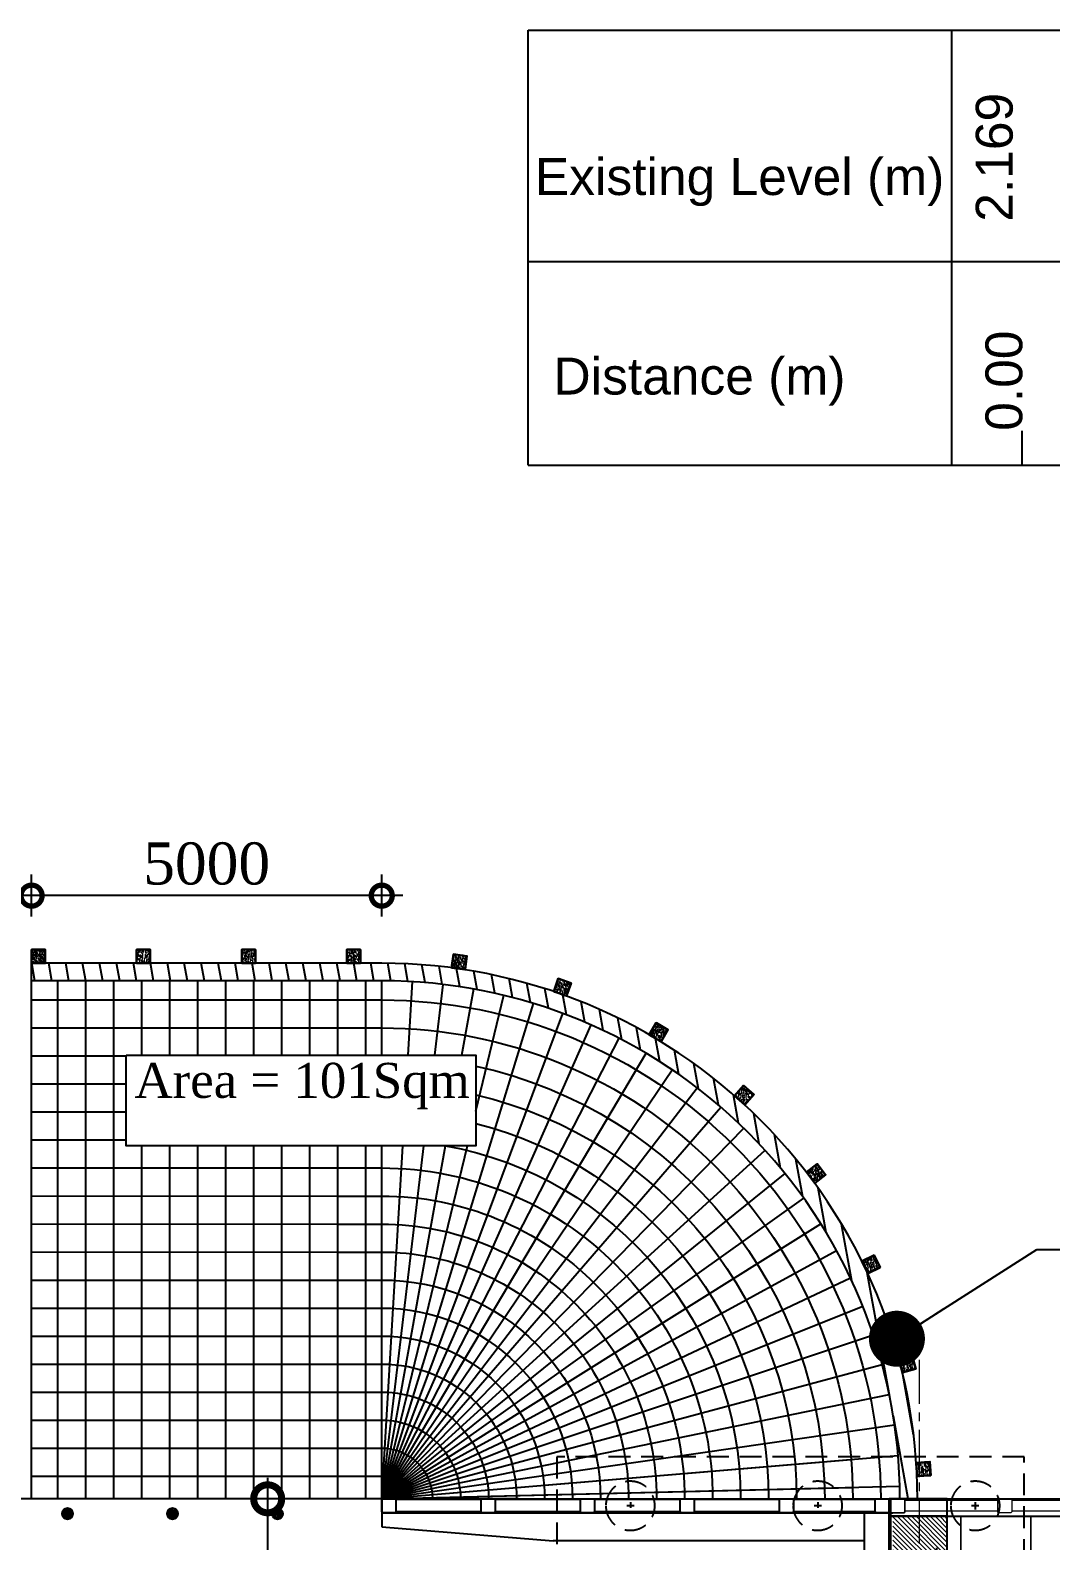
# Model space of a CAD drawing. Header units: millimetres. Extents: x 645430 to 1329725, y -477752 to 44877.
# Drawn here: x 850617 to 865190, y -224195 to -202619 of the extents above; entities that cross this region are included whole.
import ezdxf
from ezdxf.enums import TextEntityAlignment as Align

# ---------------------------------------------------------------- set-up
doc = ezdxf.new("R2010")
doc.units = ezdxf.units.MM
doc.header["$LTSCALE"] = 250
doc.header["$PDMODE"] = 2
for name, pattern in [('ACAD_ISO03W100', [30, 12, -18]), ('CENTER', [2, 1.25, -0.25, 0.25, -0.25]), ('DASHED2', [0.375, 0.25, -0.125])]:
    doc.linetypes.add(name, pattern=pattern)
for name, color, linetype in [('Abutment W Line', 200, 'Continuous'), ('Bearing  peat', 11, 'Continuous'), ('Deck Slab', 11, 'Continuous'), ('Dimision', 4, 'Continuous'), ('Elevation', 21, 'Continuous'), ('Extra Line', 145, 'Continuous'), ('hatch', 35, 'Continuous'), ('Hatching', 35, 'Continuous'), ('L.L', 200, 'Continuous'), ('Level_text', 7, 'Continuous'), ('Pile', 11, 'Continuous'), ('Ralling', 6, 'Continuous')]:
    doc.layers.add(name, color=color, linetype=linetype)
for name, color, linetype, lineweight in [('Box', 30, 'Continuous', 13), ('Gurd Post', 231, 'Continuous', 30), ('Pucca Road', 1, 'Continuous', 30), ('Railing', 6, 'Continuous', 13), ('ROAD', 1, 'Continuous', 30)]:
    doc.layers.add(name, color=color, linetype=linetype, lineweight=lineweight)
doc.styles.add('ROMANS', font='arial.ttf', dxfattribs={"height": 200})
doc.styles.get("Standard").update_dxf_attribs({"font": 'times.ttf'})
doc.dimstyles.new('dim_800', dxfattribs={"dimscale": 0, "dimtxt": 800, "dimasz": 300, "dimexe": 300, "dimexo": 300, "dimgap": 400, "dimtad": 1, "dimdec": 0, "dimtxsty": 'Standard', "dimblk": 'DOTSMALL', "dimcen": 2.5, "dimdle": 300, "dimclrd": 256, "dimclre": 256, "dimclrt": 256, "dimadec": 0, "dimazin": 0, "dimtfac": 1, "dimtdec": 0, "dimtix": 1, "dimtmove": 0, "dimatfit": 3, "dimldrblk": 'DOT', "dimfxl": 300, "dimfxlon": 1, "dimlwd": -1, "dimarcsym": 0})
doc.dimstyles.new('ISO-25', dxfattribs={"dimtxt": 75, "dimasz": 45, "dimexe": 125, "dimexo": 75.625, "dimgap": 60, "dimtad": 1, "dimdec": 0, "dimtxsty": 'Standard', "dimblk": 'DOT', "dimcen": 52.5, "dimdle": 100, "dimclrd": 256, "dimclre": 256, "dimclrt": 256, "dimadec": 0, "dimazin": 0, "dimtfac": 1, "dimtdec": 0, "dimtix": 1, "dimtmove": 0, "dimatfit": 3, "dimldrblk": 'DOT', "dimfxl": 1, "dimlwd": -1, "dimarcsym": 0})
pattern_1 = [(45, (28908.872, -337.994), (-33.67596, 33.67596), [])]
pattern_2 = [(0, (11736.619, 5662.658), (0, 19.05), [])]

# ---------------------------------------------------------------- blocks, each defined once
blk = doc.blocks.new('*U416')
at = {"layer": 'Railing', "linetype": 'Continuous', "lineweight": 20, "ltscale": 5}
for p, q in [((562.5, 75.5), (-762.5, 75.5)), ((562.5, -75.5), (-762.5, -75.5))]:
    blk.add_line(p, q, dxfattribs=at)
blk.add_lwpolyline([(574.5, 100), (750.5, 100), (762.5, 88), (762.5, -88), (750.5, -100), (574.5, -100), (562.5, -88), (562.5, 88)], close=True, dxfattribs=at)
blk = doc.blocks.new('*U417')
at = {"layer": 'Deck Slab', "color": 0, "linetype": 'ByBlock', "lineweight": -2}
for p in [(0, 0), (1525, 0), (3050, 0), (4575, 0), (6100, 0), (7625, 0), (9150, 0), (10675, 0), (12200, 0), (13725, 0), (15250, 0), (16775, 0)]:
    blk.add_blockref('*U416', p, dxfattribs=at)
blk = doc.blocks.new('edgh')
at = {"layer": 'Box', "linetype": 'Continuous', "lineweight": 20, "ltscale": 5}
blk.add_line((331789, 528973), (331789, 528973), dxfattribs=at)
blk.add_line((331789, 528973), (331789, 528973), dxfattribs=at)
for points in [[(331794, 528718), (332784, 528718), (332784, 527978), (331794, 527978)], [(332794, 528718), (333784, 528718), (333784, 527978), (332794, 527978)], [(333794, 528718), (334784, 528718), (334784, 527978), (333794, 527978)]]:
    blk.add_lwpolyline(points, close=True, dxfattribs=at)
at = {"layer": 'Deck Slab'}
blk.add_line((331789, 528723), (351789, 528723), dxfattribs=at)
blk.add_lwpolyline([(350902, 519173), (331789, 519173), (331789, 528973), (351789, 528973), (351789, 519173), (350262, 519173)], dxfattribs=at)
at = {"layer": 'Railing', "linetype": 'Continuous', "lineweight": 20, "ltscale": 5}
for points in [[(331801, 528973), (331977, 528973), (331989, 528961), (331989, 528785), (331977, 528773), (331801, 528773), (331789, 528785), (331789, 528961)], [(331801, 528773), (331977, 528773), (331989, 528785), (331989, 528961), (331977, 528973), (331801, 528973), (331789, 528961), (331789, 528785)], [(331801, 528773), (331977, 528773), (331989, 528785), (331989, 528961), (331977, 528973), (331801, 528973), (331789, 528961), (331789, 528785)], [(331801, 528973), (331977, 528973), (331989, 528961), (331989, 528785), (331977, 528773), (331801, 528773), (331789, 528785), (331789, 528961)], [(331801, 528773), (331977, 528773), (331989, 528785), (331989, 528961), (331977, 528973), (331801, 528973), (331789, 528961), (331789, 528785)]]:
    blk.add_lwpolyline(points, close=True, dxfattribs=at)
at = {"layer": 'Deck Slab'}
blk.add_blockref('*U417', (332752, 528873), dxfattribs=at)
blk = doc.blocks.new('_DotSmall')
at = {"color": 0, "linetype": 'ByBlock', "const_width": 0.5}
blk.add_lwpolyline([(-0.0625, 0, 1), (0.0625, 0, 1)], format="xyb", close=True, dxfattribs=at)
blk = doc.blocks.new('*D349')
at = {"layer": 'Defpoints', "color": 0, "ltscale": 5, "transparency": 16777216}
for p in [(854008, -223595), (855585, -223595), (855585, -233395)]:
    blk.add_point(p, dxfattribs=at)
at = {"layer": 'Level_text', "ltscale": 5, "transparency": 16777216}
blk.add_line((854008, -233695), (854008, -223295), dxfattribs=at)
at = {"layer": 'Level_text', "lineweight": -2, "ltscale": 5, "transparency": 16777216}
for p, q in [((854308, -223595), (853708, -223595)), ((854308, -233395), (853708, -233395))]:
    blk.add_line(p, q, dxfattribs=at)
at = {"layer": 'Level_text', "ltscale": 5, "transparency": 16777216, "xscale": 800, "yscale": 800, "zscale": 800}
for p, rotation in [((854008, -223595), 90), ((854008, -233395), 270)]:
    blk.add_blockref('_DotSmall', p, dxfattribs=dict(at, rotation=rotation))
at = {"layer": 'Level_text', "ltscale": 5, "transparency": 16777216, "insert": (853450, -228495), "char_height": 800, "attachment_point": 5, "rotation": 90}
blk.add_mtext('9800', dxfattribs=at)
blk = doc.blocks.new('_Dot')
at = {"color": 0, "linetype": 'ByBlock', "lineweight": -2}
blk.add_line((-0.5, 0), (-1, 0), dxfattribs=at)
at = {"color": 0, "linetype": 'ByBlock', "const_width": 0.5}
blk.add_lwpolyline([(-0.25, 0, 1), (0.25, 0, 1)], format="xyb", close=True, dxfattribs=at)
blk = doc.blocks.new('A$C0ff41abe')
at = {"layer": 'hatch', "linetype": 'Continuous', "lineweight": 13}
h = blk.add_hatch(dxfattribs=at)
h.set_pattern_fill('ANSI31', color=256, scale=15, style=0)
h.set_pattern_definition(pattern_1)
h.paths.add_polyline_path([(1875, 10563), (1100, 10563), (1100, 9813), (1875, 9813)])
h = blk.add_hatch(dxfattribs=at)
h.set_pattern_fill('ANSI31', color=256, scale=15, style=0)
h.set_pattern_definition(pattern_1)
h.paths.add_polyline_path([(1930, 1263), (1100, 1263), (1100, 2013), (1930, 2013)])
at = {"layer": 'Hatching', "linetype": 'Continuous', "ltscale": 3}
h = blk.add_hatch(dxfattribs=at)
h.set_pattern_fill('LINE,_I', color=256, scale=6, style=2)
h.set_pattern_definition(pattern_2)
h.paths.add_polyline_path([(1500, 9338), (1650, 9338), (1650, 9513), (1500, 9513)])
h.paths.add_polyline_path([(1650, 9513), (1650, 9688), (1500, 9688), (1500, 9513)])
h.paths.add_polyline_path([(1350, 9688), (1350, 9513), (1500, 9513), (1500, 9688)])
h.paths.add_polyline_path([(1350, 9513), (1350, 9338), (1500, 9338), (1500, 9513)])
h = blk.add_hatch(dxfattribs=at)
h.set_pattern_fill('LINE,_I', color=256, scale=6, style=2)
h.set_pattern_definition([(0, (11736.619, 10462.658), (0, 19.05), [])])
h.paths.add_polyline_path([(1500, 7288), (1650, 7288), (1650, 7113), (1500, 7113)])
h.paths.add_polyline_path([(1650, 7113), (1650, 6938), (1500, 6938), (1500, 7113)])
h.paths.add_polyline_path([(1350, 6938), (1350, 7113), (1500, 7113), (1500, 6938)])
h.paths.add_polyline_path([(1350, 7113), (1350, 7288), (1500, 7288), (1500, 7113)])
h = blk.add_hatch(dxfattribs=at)
h.set_pattern_fill('LINE,_I', color=256, scale=6, style=2)
h.set_pattern_definition([(0, (11736.619, 8062.658), (0, 19.05), [])])
h.paths.add_polyline_path([(1500, 4888), (1650, 4888), (1650, 4713), (1500, 4713)])
h.paths.add_polyline_path([(1650, 4713), (1650, 4538), (1500, 4538), (1500, 4713)])
h.paths.add_polyline_path([(1350, 4538), (1350, 4713), (1500, 4713), (1500, 4538)])
h.paths.add_polyline_path([(1350, 4713), (1350, 4888), (1500, 4888), (1500, 4713)])
h = blk.add_hatch(dxfattribs=at)
h.set_pattern_fill('LINE,_I', color=256, scale=6, style=2)
h.set_pattern_definition(pattern_2)
h.paths.add_polyline_path([(1500, 2488), (1650, 2488), (1650, 2313), (1500, 2313)])
h.paths.add_polyline_path([(1650, 2313), (1650, 2138), (1500, 2138), (1500, 2313)])
h.paths.add_polyline_path([(1350, 2138), (1350, 2313), (1500, 2313), (1500, 2138)])
h.paths.add_polyline_path([(1350, 2313), (1350, 2488), (1500, 2488), (1500, 2313)])
at = {"layer": 'Abutment W Line', "ltscale": 5}
for p, q in [((1100, 10813), (1930, 10813)), ((1100, 7113), (1100, 10813)), ((1930, 7113), (1930, 10813)), ((9175, 10813), (9175, 10413)), ((2280, 7113), (2280, 10613)), ((1100, 10563), (1930, 10563)), ((1150, 10563), (1930, 10563)), ((2280, 10213), (6725, 10213)), ((2280, 9963), (6675, 9963)), ((1100, 7113), (1100, 1013)), ((1930, 7113), (1930, 1013)), ((2280, 7113), (2280, 1213)), ((2280, 1863), (6675, 1863)), ((2280, 1613), (6725, 1613)), ((9175, 1013), (9175, 1413)), ((1100, 1263), (1930, 1263)), ((1100, 1263), (1930, 1263)), ((1150, 1263), (1930, 1263)), ((1100, 1013), (1930, 1013))]:
    blk.add_line(p, q, dxfattribs=at)
at = {"layer": 'Abutment W Line', "linetype": 'ACAD_ISO03W100'}
for q in [(1250, 10813), (1250, 1013)]:
    blk.add_line((1250, 7113), q, dxfattribs=at)
at = {"layer": 'Abutment W Line'}
for p, q in [((9175, 10413), (6725, 10213)), ((9175, 1413), (6725, 1613))]:
    blk.add_line(p, q, dxfattribs=at)
at = {"layer": 'Bearing  peat', "linetype": 'Continuous'}
for points in [[(1100, 9213), (1930, 9213), (1930, 9813), (1100, 9813)], [(1350, 9338), (1650, 9338), (1650, 9688), (1350, 9688)], [(1100, 7413), (1930, 7413), (1930, 6813), (1100, 6813)], [(1350, 7288), (1650, 7288), (1650, 6938), (1350, 6938)], [(1100, 5013), (1930, 5013), (1930, 4413), (1100, 4413)], [(1350, 4888), (1650, 4888), (1650, 4538), (1350, 4538)], [(1100, 2613), (1930, 2613), (1930, 2013), (1100, 2013)], [(1350, 2488), (1650, 2488), (1650, 2138), (1350, 2138)]]:
    blk.add_lwpolyline(points, close=True, dxfattribs=at)
at = {"layer": 'Extra Line', "linetype": 'CENTER', "lineweight": 0, "ltscale": 2}
for p in [(1500, 12796), (1500, 0)]:
    blk.add_line(p, (1500, 7113), dxfattribs=at)
at = {"layer": 'Extra Line'}
for p, q in [((647, 10713), (752, 10713)), ((700, 10765), (700, 10660)), ((2897, 10713), (3002, 10713)), ((2950, 10765), (2950, 10685)), ((5572, 10713), (5677, 10713)), ((5625, 10765), (5625, 10685)), ((647, 8313), (752, 8313)), ((700, 8365), (700, 8260)), ((2897, 8313), (3002, 8313)), ((5625, 7466), (5625, 7565)), ((5572, 7513), (5677, 7513)), ((5572, 7513), (5677, 7513)), ((647, 5913), (752, 5913)), ((647, 5913), (752, 5913)), ((700, 5965), (700, 5913)), ((700, 5860), (700, 5913)), ((2897, 5913), (3002, 5913)), ((2897, 5913), (3002, 5913)), ((2950, 5965), (2950, 5913)), ((2950, 5860), (2950, 5913)), ((5625, 4266), (5625, 4365)), ((5572, 4313), (5677, 4313)), ((5572, 4313), (5677, 4313)), ((647, 3513), (752, 3513)), ((700, 3460), (700, 3565)), ((2897, 3513), (3002, 3513)), ((2950, 3460), (2950, 3565)), ((647, 1113), (752, 1113)), ((700, 1060), (700, 1165)), ((2897, 1112), (3002, 1112)), ((2950, 1060), (2950, 1167)), ((5572, 1113), (5677, 1113)), ((5625, 1066), (5625, 1165))]:
    blk.add_line(p, q, dxfattribs=at)
at = {"layer": 'Pile', "color": 4, "linetype": 'DASHED2', "ltscale": 5}
for p, q in [((0, 11413), (6675, 11413)), ((0, 7113), (0, 11413)), ((6675, 11413), (6675, 413)), ((0, 7113), (0, 413)), ((0, 413), (6675, 413))]:
    blk.add_line(p, q, dxfattribs=at)
at = {"layer": 'Pile', "linetype": 'ACAD_ISO03W100', "ltscale": 0.02}
blk.add_line((2950, 8365), (2950, 8260), dxfattribs=at)
at = {"layer": 'Pile', "color": 4, "linetype": 'DASHED2', "ltscale": 5}
for centre in [(700, 10713), (2950, 10713), (5625, 10713), (700, 8313), (2950, 8313), (5625, 7512), (2950, 5913), (5625, 4312), (700, 3513), (2950, 3513), (700, 1113), (2950, 1112), (5625, 1112)]:
    blk.add_circle(centre, 350, dxfattribs=at)
for start, end in [(0, 180), (180, 0)]:
    blk.add_arc((700, 5913), 350, start, end, dxfattribs=at)
at = {"layer": 'Ralling'}
for p, q in [((9175, 10813), (1930, 10813)), ((2130, 10801), (3295, 10801)), ((3495, 10801), (4715, 10801)), ((4915, 10801), (6135, 10801)), ((6335, 10801), (7555, 10801)), ((7755, 10801), (8975, 10801)), ((9175, 10613), (1930, 10613)), ((2130, 10625), (3295, 10625)), ((3495, 10625), (4715, 10625)), ((4915, 10625), (6135, 10625)), ((6335, 10625), (7555, 10625)), ((7755, 10625), (8975, 10625)), ((9175, 1213), (1930, 1213)), ((2130, 1201), (3295, 1201)), ((3495, 1201), (4715, 1201)), ((4915, 1201), (6135, 1201)), ((6335, 1201), (7555, 1201)), ((7755, 1201), (8975, 1201)), ((9175, 1013), (1930, 1013)), ((9175, 1013), (1930, 1013)), ((2130, 1025), (3295, 1025)), ((3495, 1025), (4715, 1025)), ((4915, 1025), (6135, 1025)), ((6335, 1025), (7555, 1025)), ((7755, 1025), (8975, 1025))]:
    blk.add_line(p, q, dxfattribs=at)
for points in [[(1942, 10613), (2118, 10613), (2130, 10625), (2130, 10801), (2118, 10813), (1942, 10813), (1930, 10801), (1930, 10625)], [(3307, 10613), (3483, 10613), (3495, 10625), (3495, 10801), (3483, 10813), (3307, 10813), (3295, 10801), (3295, 10625)], [(4727, 10613), (4903, 10613), (4915, 10625), (4915, 10801), (4903, 10813), (4727, 10813), (4715, 10801), (4715, 10625)], [(6147, 10613), (6323, 10613), (6335, 10625), (6335, 10801), (6323, 10813), (6147, 10813), (6135, 10801), (6135, 10625)], [(7567, 10613), (7743, 10613), (7755, 10625), (7755, 10801), (7743, 10813), (7567, 10813), (7555, 10801), (7555, 10625)], [(8987, 10613), (9163, 10613), (9175, 10625), (9175, 10801), (9163, 10813), (8987, 10813), (8975, 10801), (8975, 10625)], [(1942, 1213), (2118, 1213), (2130, 1201), (2130, 1025), (2118, 1013), (1942, 1013), (1930, 1025), (1930, 1201)], [(3307, 1213), (3483, 1213), (3495, 1201), (3495, 1025), (3483, 1013), (3307, 1013), (3295, 1025), (3295, 1201)], [(4727, 1213), (4903, 1213), (4915, 1201), (4915, 1025), (4903, 1013), (4727, 1013), (4715, 1025), (4715, 1201)], [(6147, 1213), (6323, 1213), (6335, 1201), (6335, 1025), (6323, 1013), (6147, 1013), (6135, 1025), (6135, 1201)], [(7567, 1213), (7743, 1213), (7755, 1201), (7755, 1025), (7743, 1013), (7567, 1013), (7555, 1025), (7555, 1201)], [(8987, 1213), (9163, 1213), (9175, 1201), (9175, 1025), (9163, 1013), (8987, 1013), (8975, 1025), (8975, 1201)]]:
    blk.add_lwpolyline(points, close=True, dxfattribs=at)
blk = doc.blocks.new('*U344')
at = {"layer": 'Pucca Road', "ltscale": 0.5}
h = blk.add_hatch(dxfattribs=at)
h.set_pattern_fill('AR-CONC', color=256, scale=9.751817, angle=990.3801)
h.set_pattern_definition([(320.3801107, (-1131910.48, 7024520.29), (-5.6553084, -69.98496143), [7.31386305, -80.4524935]), (265.3801107, (-1131910.48, 7024520.29), (73.26102414, 14.0171087), [5.85109044, -64.3619948]), (10.8315552, (-1131910.954, 7024514.46), (67.605715, -55.96785255), [6.2158271, -68.37409845]), (316.5643107, (-1131890.98, 7024520.42), (-15.4503324, -104.1802179), [10.9707946, -120.6787403]), (7.0157462, (-1131892.27, 7024511.74), (95.596855, -90.5143156), [9.323746, -102.5612054]), (261.5642747, (-1131890.98, 7024520.42), (95.596855, -90.5143156), [8.7766357, -96.5429923]), (291.3801107, (-1131895.79, 7024510.636), (-38.87562674, -58.46847856), [7.31386305, -80.4524935]), (236.3801107, (-1131895.79, 7024510.64), (70.8711646, -23.2580098), [5.85109044, -64.3619948]), (341.8315555, (-1131899.03, 7024505.764), (31.9955377, -81.72648766), [6.21582694, -68.37409845]), (307.88011072, (-1131910.482, 7024520.29), (32.47035316, -0.97041554), [0, -63.58184942, 0, -65.33717655, 0, -64.60579025]), (277.8801107, (-1131910.482, 7024520.29), (38.63165603, -25.39833221), [0, -37.25194245, 0, -62.1190768, 0, -24.62333892]), (237.88011072, (-1131910.627, 7024542.037), (-1.85410576, -52.07083546), [0, -24.3795435, 0, -76.06417569, 0, -100.93131004]), (227.8801107, (-1131910.69, 7024551.79), (10.1391318, -56.805236), [0, -31.69340654, 0, -50.5144141, 0, -71.67585786])])
h.paths.add_polyline_path([(195, -195), (195, 0), (0, 0), (0, -195)])
blk.add_lwpolyline([(0, 0), (0, -195), (195, -195), (195, 0)], close=True, dxfattribs=at)
blk = doc.blocks.new('*U345')
at = {"color": 0, "linetype": 'ByBlock', "lineweight": -2, "transparency": 16777216}
for p, rotation in [((276242, 591889), 180), ((277742, 591889), 180), ((279242, 591889), 180), ((280742, 591889), 180), ((274745, 591823), 187.4910543408914), ((273287, 591484), 198.725520912084), ((271922, 590866), 209.9599874832766), ((270704, 589995), 221.1944540544692), ((269679, 588903), 232.4289206256618), ((268887, 587633), 243.6633871968544), ((268357, 586232), 254.897853768047), ((268110, 584755), 266.1323203392397)]:
    blk.add_blockref('*U344', p, dxfattribs=dict(at, rotation=rotation))
blk = doc.blocks.new('*D350')
at = {"layer": 'Defpoints', "color": 0, "ltscale": 5, "transparency": 16777216}
for p in [(850637, -214980), (850637, -216195), (855637, -216195)]:
    blk.add_point(p, dxfattribs=at)
at = {"layer": 'Level_text', "lineweight": -2, "ltscale": 5, "transparency": 16777216}
for p, q in [((850637, -215280), (850637, -214680)), ((855637, -215280), (855637, -214680))]:
    blk.add_line(p, q, dxfattribs=at)
at = {"layer": 'Level_text', "ltscale": 5, "transparency": 16777216}
blk.add_line((855937, -214980), (850337, -214980), dxfattribs=at)
at = {"layer": 'Level_text', "ltscale": 5, "transparency": 16777216, "xscale": 600, "yscale": 600, "zscale": 600, "rotation": 180}
blk.add_blockref('_DotSmall', (850637, -214980), dxfattribs=at)
at = {"layer": 'Level_text', "ltscale": 5, "transparency": 16777216, "xscale": 600, "yscale": 600, "zscale": 600}
blk.add_blockref('_DotSmall', (855637, -214980), dxfattribs=at)
at = {"layer": 'Level_text', "ltscale": 5, "transparency": 16777216, "insert": (853137, -214525), "char_height": 600, "attachment_point": 5}
blk.add_mtext('5000', dxfattribs=at)

msp = doc.modelspace()

# ---------------------------------------------------------------- hatches: boundary and pattern name
at = {"layer": 'Abutment W Line', "ltscale": 10}
h = msp.add_hatch(dxfattribs=at)
h.set_pattern_fill('ANSI31', color=3, scale=75, angle=55.25509)
h.set_pattern_definition([(100.25509, (657172, -807833.93), (-234.32093, -42.393615), [])])
h.paths.add_polyline_path([(850636.7, -215945.2), (855636.5, -215945.2, -0.4142136), (863286.5, -223595.2), (863036.4, -223595.2, 0.4142136), (855636.5, -216195.3), (850636.7, -216195.3)])
at = {"layer": 'Hatching', "linetype": 'Continuous', "lineweight": 20, "ltscale": 250}
h = msp.add_hatch(dxfattribs=at)
h.set_pattern_fill('AR-CONC', color=256, scale=5, angle=-180, style=0)
h.set_pattern_definition([(230, (298022.23, 1807179.42), (-35.86300913, 3.13760675), [3.75, -41.25]), (175, (298022.23, 1807179.42), (6.9375667, -37.6096067), [3, -33]), (280.4514445, (298019.242, 1807179.68), (-28.92544234, -34.47199955), [3.1870096, -35.0571056]), (226.1842, (298022.23, 1807169.42), (-53.3620665, 8.275964), [5.625, -61.875]), (276.6356355, (298017.784, 1807170.11), (-46.7330973, -48.70593), [4.7805171, -52.585688]), (171.184164, (298022.23, 1807169.42), (-46.7330973, -48.70593), [4.5, -49.5]), (201, (298017.23, 1807171.92), (-29.8453526, 20.13094453), [3.75, -41.25]), (146, (298017.23, 1807171.92), (-12.1657666, -36.25750225), [3, -33]), (251.4514447, (298014.744, 1807173.597), (-42.01111884, -16.12655764), [3.1870095, -35.0571056]), (217.5, (298022.231, 1807179.419), (-0.607992766, -16.64469269), [0, -32.6, 0, -33.5, 0, -33.125]), (187.5, (298022.23, 1807179.419), (-13.15347687, -19.7205856), [0, -19.1, 0, -31.85, 0, -12.625]), (147.5, (298033.381, 1807179.419), (-26.69112181, 1.12774359), [0, -12.5, 0, -39, 0, -51.75]), (137.5, (298038.38, 1807179.42), (-29.15930847, -5.00524912), [0, -16.25, 0, -25.9, 0, -36.75])])
h.paths.add_polyline_path([(851224, -223805.5, -1), (851074, -223805.5, -1)])
h = msp.add_hatch(dxfattribs=at)
h.set_pattern_fill('AR-CONC', color=256, scale=5, angle=-180, style=0)
h.set_pattern_definition([(310, (745232.958, 1807179.42), (35.86300913, 3.13760675), [3.75, -41.25]), (5, (745232.96, 1807179.42), (-6.9375667, -37.6096067), [3, -33]), (259.5485555, (745235.947, 1807179.68), (28.92544234, -34.47199955), [3.1870096, -35.0571056]), (313.8158, (745232.96, 1807169.42), (53.3620665, 8.275964), [5.625, -61.875]), (263.3643645, (745237.405, 1807170.11), (46.7330973, -48.70593), [4.7805171, -52.585688]), (8.815836, (745232.96, 1807169.42), (46.7330973, -48.70593), [4.5, -49.5]), (339, (745237.958, 1807171.92), (29.8453526, 20.13094453), [3.75, -41.25]), (34, (745237.96, 1807171.92), (12.1657666, -36.25750225), [3, -33]), (288.5485553, (745240.445, 1807173.597), (42.01111884, -16.12655764), [3.1870095, -35.0571056]), (322.5, (745232.958, 1807179.419), (0.60799277, -16.64469269), [0, -32.6, 0, -33.5, 0, -33.125]), (352.5, (745232.958, 1807179.419), (13.15347687, -19.7205856), [0, -19.1, 0, -31.85, 0, -12.625]), (32.5, (745221.808, 1807179.419), (26.69112181, 1.12774359), [0, -12.5, 0, -39, 0, -51.75]), (42.5, (745216.808, 1807179.42), (29.15930847, -5.00524912), [0, -16.25, 0, -25.9, 0, -36.75])])
h.paths.add_polyline_path([(851224, -223805.5, -1), (851074, -223805.5, -1)])
h = msp.add_hatch(dxfattribs=at)
h.set_pattern_fill('AR-CONC', color=256, scale=5, angle=-180, style=0)
h.set_pattern_definition([(230, (298022.224, 1811479.06), (-35.86300913, 3.13760675), [3.75, -41.25]), (175, (298022.224, 1811479.06), (6.9375667, -37.6096067), [3, -33]), (280.4514445, (298019.235, 1811479.32), (-28.92544234, -34.47199955), [3.1870096, -35.0571056]), (226.1842, (298022.224, 1811469.06), (-53.3620665, 8.275964), [5.625, -61.875]), (276.6356355, (298017.777, 1811469.75), (-46.7330973, -48.70593), [4.7805171, -52.585688]), (171.184164, (298022.224, 1811469.06), (-46.7330973, -48.70593), [4.5, -49.5]), (201, (298017.224, 1811471.56), (-29.8453526, 20.13094453), [3.75, -41.25]), (146, (298017.224, 1811471.56), (-12.1657666, -36.25750225), [3, -33]), (251.4514447, (298014.737, 1811473.237), (-42.01111884, -16.12655764), [3.1870095, -35.0571056]), (217.5, (298022.224, 1811479.059), (-0.607992766, -16.64469269), [0, -32.6, 0, -33.5, 0, -33.125]), (187.5, (298022.224, 1811479.059), (-13.15347687, -19.7205856), [0, -19.1, 0, -31.85, 0, -12.625]), (147.5, (298033.374, 1811479.059), (-26.69112181, 1.12774359), [0, -12.5, 0, -39, 0, -51.75]), (137.5, (298038.374, 1811479.06), (-29.15930847, -5.00524912), [0, -16.25, 0, -25.9, 0, -36.75])])
h.paths.add_polyline_path([(851224, -223808.9, -1), (851074, -223808.9, -1)])
h = msp.add_hatch(dxfattribs=at)
h.set_pattern_fill('AR-CONC', color=256, scale=5, angle=-180, style=0)
h.set_pattern_definition([(310, (745232.95, 1811479.06), (35.86300913, 3.13760675), [3.75, -41.25]), (5, (745232.95, 1811479.06), (-6.9375667, -37.6096067), [3, -33]), (259.5485555, (745235.94, 1811479.32), (28.92544234, -34.47199955), [3.1870096, -35.0571056]), (313.8158, (745232.95, 1811469.06), (53.3620665, 8.275964), [5.625, -61.875]), (263.3643645, (745237.4, 1811469.75), (46.7330973, -48.70593), [4.7805171, -52.585688]), (8.815836, (745232.95, 1811469.06), (46.7330973, -48.70593), [4.5, -49.5]), (339, (745237.95, 1811471.56), (29.8453526, 20.13094453), [3.75, -41.25]), (34, (745237.95, 1811471.56), (12.1657666, -36.25750225), [3, -33]), (288.5485553, (745240.438, 1811473.237), (42.01111884, -16.12655764), [3.1870095, -35.0571056]), (322.5, (745232.951, 1811479.059), (0.60799277, -16.64469269), [0, -32.6, 0, -33.5, 0, -33.125]), (352.5, (745232.951, 1811479.059), (13.15347687, -19.7205856), [0, -19.1, 0, -31.85, 0, -12.625]), (32.5, (745221.801, 1811479.059), (26.69112181, 1.12774359), [0, -12.5, 0, -39, 0, -51.75]), (42.5, (745216.8, 1811479.06), (29.15930847, -5.00524912), [0, -16.25, 0, -25.9, 0, -36.75])])
h.paths.add_polyline_path([(851224, -223808.9, -1), (851074, -223808.9, -1)])
h = msp.add_hatch(dxfattribs=at)
h.set_pattern_fill('AR-CONC', color=256, scale=5, angle=-180, style=0)
h.set_pattern_definition([(230, (299522.23, 1807179.42), (-35.86300913, 3.13760675), [3.75, -41.25]), (175, (299522.23, 1807179.42), (6.9375667, -37.6096067), [3, -33]), (280.4514445, (299519.242, 1807179.68), (-28.92544234, -34.47199955), [3.1870096, -35.0571056]), (226.1842, (299522.23, 1807169.42), (-53.3620665, 8.275964), [5.625, -61.875]), (276.6356355, (299517.784, 1807170.11), (-46.7330973, -48.70593), [4.7805171, -52.585688]), (171.184164, (299522.23, 1807169.42), (-46.7330973, -48.70593), [4.5, -49.5]), (201, (299517.23, 1807171.92), (-29.8453526, 20.13094453), [3.75, -41.25]), (146, (299517.23, 1807171.92), (-12.1657666, -36.25750225), [3, -33]), (251.4514447, (299514.744, 1807173.597), (-42.01111884, -16.12655764), [3.1870095, -35.0571056]), (217.5, (299522.231, 1807179.419), (-0.607992766, -16.64469269), [0, -32.6, 0, -33.5, 0, -33.125]), (187.5, (299522.23, 1807179.419), (-13.15347687, -19.7205856), [0, -19.1, 0, -31.85, 0, -12.625]), (147.5, (299533.381, 1807179.419), (-26.69112181, 1.12774359), [0, -12.5, 0, -39, 0, -51.75]), (137.5, (299538.38, 1807179.42), (-29.15930847, -5.00524912), [0, -16.25, 0, -25.9, 0, -36.75])])
h.paths.add_polyline_path([(852724, -223805.5, -1), (852574, -223805.5, -1)])
h = msp.add_hatch(dxfattribs=at)
h.set_pattern_fill('AR-CONC', color=256, scale=5, angle=-180, style=0)
h.set_pattern_definition([(230, (299522.224, 1811479.06), (-35.86300913, 3.13760675), [3.75, -41.25]), (175, (299522.224, 1811479.06), (6.9375667, -37.6096067), [3, -33]), (280.4514445, (299519.235, 1811479.32), (-28.92544234, -34.47199955), [3.1870096, -35.0571056]), (226.1842, (299522.224, 1811469.06), (-53.3620665, 8.275964), [5.625, -61.875]), (276.6356355, (299517.777, 1811469.75), (-46.7330973, -48.70593), [4.7805171, -52.585688]), (171.184164, (299522.224, 1811469.06), (-46.7330973, -48.70593), [4.5, -49.5]), (201, (299517.224, 1811471.56), (-29.8453526, 20.13094453), [3.75, -41.25]), (146, (299517.224, 1811471.56), (-12.1657666, -36.25750225), [3, -33]), (251.4514447, (299514.737, 1811473.237), (-42.01111884, -16.12655764), [3.1870095, -35.0571056]), (217.5, (299522.224, 1811479.059), (-0.607992766, -16.64469269), [0, -32.6, 0, -33.5, 0, -33.125]), (187.5, (299522.224, 1811479.059), (-13.15347687, -19.7205856), [0, -19.1, 0, -31.85, 0, -12.625]), (147.5, (299533.374, 1811479.059), (-26.69112181, 1.12774359), [0, -12.5, 0, -39, 0, -51.75]), (137.5, (299538.374, 1811479.06), (-29.15930847, -5.00524912), [0, -16.25, 0, -25.9, 0, -36.75])])
h.paths.add_polyline_path([(852724, -223808.9, -1), (852574, -223808.9, -1)])
h = msp.add_hatch(dxfattribs=at)
h.set_pattern_fill('AR-CONC', color=256, scale=5, angle=-180, style=0)
h.set_pattern_definition([(230, (301022.23, 1811479.42), (-35.86300913, 3.13760675), [3.75, -41.25]), (175, (301022.23, 1811479.42), (6.9375667, -37.6096067), [3, -33]), (280.4514445, (301019.242, 1811479.68), (-28.92544234, -34.47199955), [3.1870096, -35.0571056]), (226.1842, (301022.23, 1811469.42), (-53.3620665, 8.275964), [5.625, -61.875]), (276.6356355, (301017.784, 1811470.11), (-46.7330973, -48.70593), [4.7805171, -52.585688]), (171.184164, (301022.23, 1811469.42), (-46.7330973, -48.70593), [4.5, -49.5]), (201, (301017.23, 1811471.92), (-29.8453526, 20.13094453), [3.75, -41.25]), (146, (301017.23, 1811471.92), (-12.1657666, -36.25750225), [3, -33]), (251.4514447, (301014.744, 1811473.597), (-42.01111884, -16.12655764), [3.1870095, -35.0571056]), (217.5, (301022.231, 1811479.419), (-0.607992766, -16.64469269), [0, -32.6, 0, -33.5, 0, -33.125]), (187.5, (301022.23, 1811479.419), (-13.15347687, -19.7205856), [0, -19.1, 0, -31.85, 0, -12.625]), (147.5, (301033.381, 1811479.419), (-26.69112181, 1.12774359), [0, -12.5, 0, -39, 0, -51.75]), (137.5, (301038.38, 1811479.42), (-29.15930847, -5.00524912), [0, -16.25, 0, -25.9, 0, -36.75])])
h.paths.add_polyline_path([(854224, -223808.5, -1), (854074, -223808.5, -1)])
h = msp.add_hatch(dxfattribs=at)
h.set_pattern_fill('AR-CONC', color=256, scale=5, angle=-180, style=0)
h.set_pattern_definition([(230, (301022.23, 1811479.42), (-35.86300913, 3.13760675), [3.75, -41.25]), (175, (301022.23, 1811479.42), (6.9375667, -37.6096067), [3, -33]), (280.4514445, (301019.242, 1811479.68), (-28.92544234, -34.47199955), [3.1870096, -35.0571056]), (226.1842, (301022.23, 1811469.42), (-53.3620665, 8.275964), [5.625, -61.875]), (276.6356355, (301017.784, 1811470.11), (-46.7330973, -48.70593), [4.7805171, -52.585688]), (171.184164, (301022.23, 1811469.42), (-46.7330973, -48.70593), [4.5, -49.5]), (201, (301017.23, 1811471.92), (-29.8453526, 20.13094453), [3.75, -41.25]), (146, (301017.23, 1811471.92), (-12.1657666, -36.25750225), [3, -33]), (251.4514447, (301014.744, 1811473.597), (-42.01111884, -16.12655764), [3.1870095, -35.0571056]), (217.5, (301022.231, 1811479.419), (-0.607992766, -16.64469269), [0, -32.6, 0, -33.5, 0, -33.125]), (187.5, (301022.23, 1811479.419), (-13.15347687, -19.7205856), [0, -19.1, 0, -31.85, 0, -12.625]), (147.5, (301033.381, 1811479.419), (-26.69112181, 1.12774359), [0, -12.5, 0, -39, 0, -51.75]), (137.5, (301038.38, 1811479.42), (-29.15930847, -5.00524912), [0, -16.25, 0, -25.9, 0, -36.75])])
h.paths.add_polyline_path([(854224, -223808.5, -1), (854074, -223808.5, -1)])
h = msp.add_hatch(dxfattribs=at)
h.set_pattern_fill('AR-CONC', color=256, scale=5, angle=-180, style=0)
h.set_pattern_definition([(310, (748232.958, 1811479.42), (35.86300913, 3.13760675), [3.75, -41.25]), (5, (748232.96, 1811479.42), (-6.9375667, -37.6096067), [3, -33]), (259.5485555, (748235.947, 1811479.68), (28.92544234, -34.47199955), [3.1870096, -35.0571056]), (313.8158, (748232.96, 1811469.42), (53.3620665, 8.275964), [5.625, -61.875]), (263.3643645, (748237.405, 1811470.11), (46.7330973, -48.70593), [4.7805171, -52.585688]), (8.815836, (748232.96, 1811469.42), (46.7330973, -48.70593), [4.5, -49.5]), (339, (748237.958, 1811471.92), (29.8453526, 20.13094453), [3.75, -41.25]), (34, (748237.96, 1811471.92), (12.1657666, -36.25750225), [3, -33]), (288.5485553, (748240.445, 1811473.597), (42.01111884, -16.12655764), [3.1870095, -35.0571056]), (322.5, (748232.958, 1811479.419), (0.60799277, -16.64469269), [0, -32.6, 0, -33.5, 0, -33.125]), (352.5, (748232.958, 1811479.419), (13.15347687, -19.7205856), [0, -19.1, 0, -31.85, 0, -12.625]), (32.5, (748221.808, 1811479.419), (26.69112181, 1.12774359), [0, -12.5, 0, -39, 0, -51.75]), (42.5, (748216.808, 1811479.42), (29.15930847, -5.00524912), [0, -16.25, 0, -25.9, 0, -36.75])])
h.paths.add_polyline_path([(854224, -223808.5, -1), (854074, -223808.5, -1)])
h = msp.add_hatch(dxfattribs=at)
h.set_pattern_fill('AR-CONC', color=256, scale=5, angle=-180, style=0)
h.set_pattern_definition([(230, (301022.224, 1811479.06), (-35.86300913, 3.13760675), [3.75, -41.25]), (175, (301022.224, 1811479.06), (6.9375667, -37.6096067), [3, -33]), (280.4514445, (301019.235, 1811479.32), (-28.92544234, -34.47199955), [3.1870096, -35.0571056]), (226.1842, (301022.224, 1811469.06), (-53.3620665, 8.275964), [5.625, -61.875]), (276.6356355, (301017.777, 1811469.75), (-46.7330973, -48.70593), [4.7805171, -52.585688]), (171.184164, (301022.224, 1811469.06), (-46.7330973, -48.70593), [4.5, -49.5]), (201, (301017.224, 1811471.56), (-29.8453526, 20.13094453), [3.75, -41.25]), (146, (301017.224, 1811471.56), (-12.1657666, -36.25750225), [3, -33]), (251.4514447, (301014.737, 1811473.237), (-42.01111884, -16.12655764), [3.1870095, -35.0571056]), (217.5, (301022.224, 1811479.059), (-0.607992766, -16.64469269), [0, -32.6, 0, -33.5, 0, -33.125]), (187.5, (301022.224, 1811479.059), (-13.15347687, -19.7205856), [0, -19.1, 0, -31.85, 0, -12.625]), (147.5, (301033.374, 1811479.059), (-26.69112181, 1.12774359), [0, -12.5, 0, -39, 0, -51.75]), (137.5, (301038.374, 1811479.06), (-29.15930847, -5.00524912), [0, -16.25, 0, -25.9, 0, -36.75])])
h.paths.add_polyline_path([(854224, -223808.9, -1), (854074, -223808.9, -1)])
h = msp.add_hatch(dxfattribs=at)
h.set_pattern_fill('AR-CONC', color=256, scale=5, angle=-180, style=0)
h.set_pattern_definition([(230, (301022.224, 1811479.06), (-35.86300913, 3.13760675), [3.75, -41.25]), (175, (301022.224, 1811479.06), (6.9375667, -37.6096067), [3, -33]), (280.4514445, (301019.235, 1811479.32), (-28.92544234, -34.47199955), [3.1870096, -35.0571056]), (226.1842, (301022.224, 1811469.06), (-53.3620665, 8.275964), [5.625, -61.875]), (276.6356355, (301017.777, 1811469.75), (-46.7330973, -48.70593), [4.7805171, -52.585688]), (171.184164, (301022.224, 1811469.06), (-46.7330973, -48.70593), [4.5, -49.5]), (201, (301017.224, 1811471.56), (-29.8453526, 20.13094453), [3.75, -41.25]), (146, (301017.224, 1811471.56), (-12.1657666, -36.25750225), [3, -33]), (251.4514447, (301014.737, 1811473.237), (-42.01111884, -16.12655764), [3.1870095, -35.0571056]), (217.5, (301022.224, 1811479.059), (-0.607992766, -16.64469269), [0, -32.6, 0, -33.5, 0, -33.125]), (187.5, (301022.224, 1811479.059), (-13.15347687, -19.7205856), [0, -19.1, 0, -31.85, 0, -12.625]), (147.5, (301033.374, 1811479.059), (-26.69112181, 1.12774359), [0, -12.5, 0, -39, 0, -51.75]), (137.5, (301038.374, 1811479.06), (-29.15930847, -5.00524912), [0, -16.25, 0, -25.9, 0, -36.75])])
h.paths.add_polyline_path([(854224, -223808.9, -1), (854074, -223808.9, -1)])
h = msp.add_hatch(dxfattribs=at)
h.set_pattern_fill('AR-CONC', color=256, scale=5, angle=-180, style=0)
h.set_pattern_definition([(310, (748232.95, 1811479.06), (35.86300913, 3.13760675), [3.75, -41.25]), (5, (748232.95, 1811479.06), (-6.9375667, -37.6096067), [3, -33]), (259.5485555, (748235.94, 1811479.32), (28.92544234, -34.47199955), [3.1870096, -35.0571056]), (313.8158, (748232.95, 1811469.06), (53.3620665, 8.275964), [5.625, -61.875]), (263.3643645, (748237.4, 1811469.75), (46.7330973, -48.70593), [4.7805171, -52.585688]), (8.815836, (748232.95, 1811469.06), (46.7330973, -48.70593), [4.5, -49.5]), (339, (748237.95, 1811471.56), (29.8453526, 20.13094453), [3.75, -41.25]), (34, (748237.95, 1811471.56), (12.1657666, -36.25750225), [3, -33]), (288.5485553, (748240.438, 1811473.237), (42.01111884, -16.12655764), [3.1870095, -35.0571056]), (322.5, (748232.951, 1811479.059), (0.60799277, -16.64469269), [0, -32.6, 0, -33.5, 0, -33.125]), (352.5, (748232.951, 1811479.059), (13.15347687, -19.7205856), [0, -19.1, 0, -31.85, 0, -12.625]), (32.5, (748221.801, 1811479.059), (26.69112181, 1.12774359), [0, -12.5, 0, -39, 0, -51.75]), (42.5, (748216.8, 1811479.06), (29.15930847, -5.00524912), [0, -16.25, 0, -25.9, 0, -36.75])])
h.paths.add_polyline_path([(854224, -223808.9, -1), (854074, -223808.9, -1)])

# ---------------------------------------------------------------- linework, layer by layer
at = {"ltscale": 10}
for p, q in [((857725.5, -202618.8), (949281.1, -202618.8)), ((857725.5, -208832.3), (857725.5, -202618.8)), ((863778.1, -208832.3), (863778.1, -202618.8)), ((857725.5, -205920.6), (949281.1, -205920.6)), ((857725.5, -208832.3), (949281.1, -208832.3))]:
    msp.add_line(p, q, dxfattribs=at)
msp.add_line((864783.6, -208832.3), (864783.6, -208340.3))
at = {"color": 5, "ltscale": 10}
msp.add_lwpolyline([(851985.5, -217257.7), (856979.1, -217257.7), (856979.1, -218551.4), (851985.5, -218551.4)], close=True, dxfattribs=at)
at = {"layer": 'Abutment W Line', "ltscale": 10}
for points in [[(863286.5, -223595.2, 0.4142136), (855636.5, -215945.2), (850636.7, -215945.2)], [(863036.4, -223595.2, 0.4142136), (855636.5, -216195.3), (850636.7, -216195.3)]]:
    msp.add_lwpolyline(points, format="xyb", dxfattribs=at)
at = {"layer": 'Elevation', "ltscale": 10}
for points in [[(850636.7, -223594.8), (850636.7, -215945.2)], [(851011.3, -223594.8), (851011.3, -216195.3)], [(851011.3, -223594.8), (851011.3, -216195.3)], [(851411.5, -223594.8), (851411.5, -216195.3)], [(851811.5, -223594.8), (851811.5, -216195.3)], [(852211.5, -217257.7), (852211.5, -216195.3)], [(852611.5, -217257.7), (852611.5, -216195.3)], [(853011.5, -217257.7), (853011.5, -216195.3)], [(853411.5, -217257.7), (853411.5, -216195.3)], [(853811.5, -217257.7), (853811.5, -216195.3)], [(854211.5, -217257.7), (854211.5, -216195.3)], [(854611.5, -217257.7), (854611.5, -216195.3)], [(855011.5, -217257.7), (855011.5, -216195.3)], [(855411.5, -217257.7), (855411.5, -216195.3)], [(855636.5, -217257.7), (855636.5, -216195.6)], [(856013.9, -217257.7), (856076.4, -216208.4)], [(856393.9, -217257.7), (856514.7, -216247.6)], [(856779.5, -217257.7), (856949.9, -216312.8)], [(856979.1, -218058.7), (857380.5, -216403.8)], [(855636.5, -223595), (857804.8, -216520.1)], [(855636.5, -223595), (858221.6, -216661.5)], [(855636.5, -223595), (858629.2, -216827.5)], [(855636.5, -223595), (859026.2, -217017.3)], [(855636.5, -223595), (859411.2, -217230.5)], [(850636.5, -217269.8), (851985.5, -217269.8)], [(855636.5, -223595), (859782.8, -217466.1)], [(850636.4, -217669.8), (851985.5, -217669.8)], [(855636.5, -223595), (860139.9, -217723.4)], [(850636.4, -218069.8), (851985.5, -218069.8)], [(855636.5, -223595), (860480.9, -218001.5)], [(855636.5, -223595), (860804.9, -218299.3)], [(850636.4, -218469.8), (851985.5, -218469.8)], [(852211.5, -223594.8), (852211.5, -218551.4)], [(852611.5, -223594.9), (852611.5, -218551.4)], [(853011.5, -223594.9), (853011.5, -218551.4)], [(853411.5, -223594.9), (853411.5, -218551.4)], [(853811.5, -223594.9), (853811.5, -218551.4)], [(854211.5, -223594.9), (854211.5, -218551.4)], [(854611.5, -223594.9), (854611.5, -218551.4)], [(855011.5, -223595), (855011.5, -218551.4)], [(855411.5, -223595), (855411.5, -218551.4)], [(855636.5, -223595), (855936.8, -218551.4)], [(855636.5, -223595), (856239.3, -218551.4)], [(855636.5, -223595), (856546.1, -218551.4)], [(855636.5, -223595), (856859.6, -218551.4)], [(855636.5, -223595.2), (855636.5, -218551.4)], [(855636.5, -223595), (861110.5, -218615.9)], [(850636.4, -218869.8), (855011.5, -218870)], [(855636.5, -223595), (861396.8, -218950.1)], [(850636.4, -219269.8), (855011.5, -219270)], [(855636.5, -223595), (861662.8, -219300.7)], [(850636.3, -219669.8), (855011.5, -219670)], [(855636.5, -223595), (861907.4, -219666.6)], [(850636.3, -220069.8), (855011.5, -220070)], [(855636.5, -223595), (862129.8, -220046.3)], [(850636.3, -220469.8), (855011.5, -220470)], [(855636.5, -223595), (862329.3, -220438.5)], [(855636.5, -223595), (862505.1, -220842)], [(855636.5, -223595), (862656.7, -221255.1)], [(855636.5, -223595), (862783.3, -221676.6)], [(855636.5, -223595), (862884.8, -222104.8)], [(855636.5, -223595), (862884.8, -222104.8)], [(855636.5, -223595), (862960.5, -222538.3)], [(855636.5, -223595), (862960.5, -222538.3)], [(855636.5, -223595), (863010.4, -222975.6)], [(855636.5, -223595), (862337.9, -223032.1)], [(855636.5, -223595), (863034.2, -223415)], [(855636.5, -223595), (862359.5, -223431.4)]]:
    msp.add_lwpolyline(points, dxfattribs=at)
for points in [[(850636.5, -216469.8), (855636.5, -216470, -0.4142221), (862761.5, -223595.2, -0.4142221)], [(850636.5, -216869.8), (855636.5, -216870, -0.4142221), (862361.5, -223595.2, -0.4142221)], [(856979.1, -217414.1, -0.3528718), (861961.5, -223595.2)], [(856979.1, -217824.1, -0.3487468), (861561.5, -223595.2)], [(856979.1, -218235.6, -0.3440201), (861161.5, -223595.2)], [(856546.1, -218551.4, -0.3628693), (860761.5, -223595.1)], [(855011.5, -218870), (855636.4, -218870, -0.4142221), (860361.5, -223595.1)], [(855011.5, -219270), (855636.4, -219270, -0.4142221), (859961.5, -223595.1)], [(855011.5, -219670), (855636.4, -219670, -0.4142221), (859561.5, -223595.1)], [(855011.5, -220070), (855636.3, -220070, -0.4142221), (859161.5, -223595.1)], [(855011.5, -220470), (855636.3, -220470, -0.4142221), (858761.5, -223595.1)], [(850636.3, -220869.8), (855636.3, -220870, -0.4142221), (858361.5, -223595.1, -0.4142221)], [(850636.3, -221269.8), (855636.3, -221270, -0.4142221), (857961.5, -223595.1, -0.4142221)], [(850636.3, -221669.8), (855636.3, -221670, -0.4142221), (857561.5, -223595.1, -0.4142221)], [(850636.2, -222069.8), (855636.2, -222070, -0.4142221), (857161.5, -223595, -0.4142221)], [(850636.2, -222469.8), (855636.2, -222470, -0.4142221), (856761.5, -223595, -0.4142221)], [(850636.2, -222869.8), (855636.2, -222870, -0.4142221), (856361.5, -223595, -0.4142221)], [(850636.2, -223269.8), (855636.2, -223270, -0.4142221), (855961.5, -223595, -0.4142221)]]:
    msp.add_lwpolyline(points, format="xyb", dxfattribs=at)
at = {"layer": 'Gurd Post', "ltscale": 5}
for centre in [(851149, -223805.5), (851149, -223805.5), (851149, -223808.9), (851149, -223808.9), (852649, -223805.5), (852649, -223808.9), (854149, -223808.5), (854149, -223808.5), (854149, -223808.5), (854149, -223808.9), (854149, -223808.9), (854149, -223808.9)]:
    msp.add_circle(centre, 75, dxfattribs=at)
at = {"layer": 'L.L', "ltscale": 0.03}
for p, q in [((856411.5, -223595.2), (862936.5, -223595.2)), ((856411.5, -223795.2), (862936.5, -223795.2))]:
    msp.add_line(p, q, dxfattribs=at)
at = {"layer": 'ROAD', "lineweight": 25, "ltscale": 0.05}
msp.add_line((857591.5, -223595.1), (842726.8, -223594.4), dxfattribs=at)

# ---------------------------------------------------------------- block references
at = {"xscale": -1, "rotation": 359.9999999999987}
msp.add_blockref('*U345', (1131379.1, -807833.9), dxfattribs=at)
at = {"ltscale": 10, "xscale": -1, "rotation": 359.9999999999987}
msp.add_blockref('A$C0ff41abe', (864811.5, -234407.6), dxfattribs=at)
msp.add_blockref('edgh', (531117.4, -752567.8))

# ---------------------------------------------------------------- texts
at = {"style": 'ROMANS'}
msp.add_text('2.169', height=526.64, rotation=90, dxfattribs=at).set_placement((864382.6, -204433.8), align=Align.MIDDLE_CENTER)
for s, p in [('Existing Level (m)', (857823.4, -205130.8)), ('Distance (m)', (858088.8, -207980.3))]:
    msp.add_text(s, height=526.64, dxfattribs=at).set_placement(p, align=Align.BOTTOM_LEFT)
msp.add_text('0.00', height=526.64, rotation=90, dxfattribs=at).set_placement((864783.6, -208340.3))
at = {"layer": 'Dimision', "ltscale": 5, "insert": (856893.7, -218864.3), "char_height": 500, "attachment_point": 9, "rotation": 360}
msp.add_mtext_dynamic_manual_height_columns('Area = 101Sqm{\\fMS Shell Dlg 2|b0|i0|c0|p0;\\H0.70834x;\\P} ', width=7323.195, gutter_width=625, heights=[0], dxfattribs=at)

# ---------------------------------------------------------------- dimensions: what is measured, and where the dimension line sits
at = {"layer": 'Level_text', "color": 0, "ltscale": 5}
for base, p1, p2, angle, override, picture, middle in [((850636.7, -214980.2), (855636.7, -216195.2), (850636.7, -216195.2), 180, {"dimscale": 1, "dimtxt": 600, "dimasz": 600, "dimgap": 150, "dimtmove": 2}, '*D350', (853136.7, -214525)), ((854007.7, -223594.9), (855584.8, -233394.9), (855584.8, -223594.9), 90, {"dimscale": 1, "dimasz": 800, "dimgap": 150, "dimtmove": 2}, '*D349', (853449.6, -228494.9))]:
    dim = msp.add_linear_dim(base=base, p1=p1, p2=p2, angle=angle, dimstyle='dim_800', override=override, dxfattribs=at)
    dim.commit()
    dim.dimension.update_dxf_attribs({"geometry": picture, "text_midpoint": middle})

# ---------------------------------------------------------------- leaders
at = {"layer": 'Dimision', "ltscale": 5}
msp.add_leader([(862993, -221308.8, -9937.1), (864992.7, -220034.7, -9937.1), (868387.6, -220029.9, -9937.1)], dimstyle='ISO-25', override={"dimasz": 800, "dimtad": 0}, dxfattribs=at)

doc.saveas('drawing.dxf')
